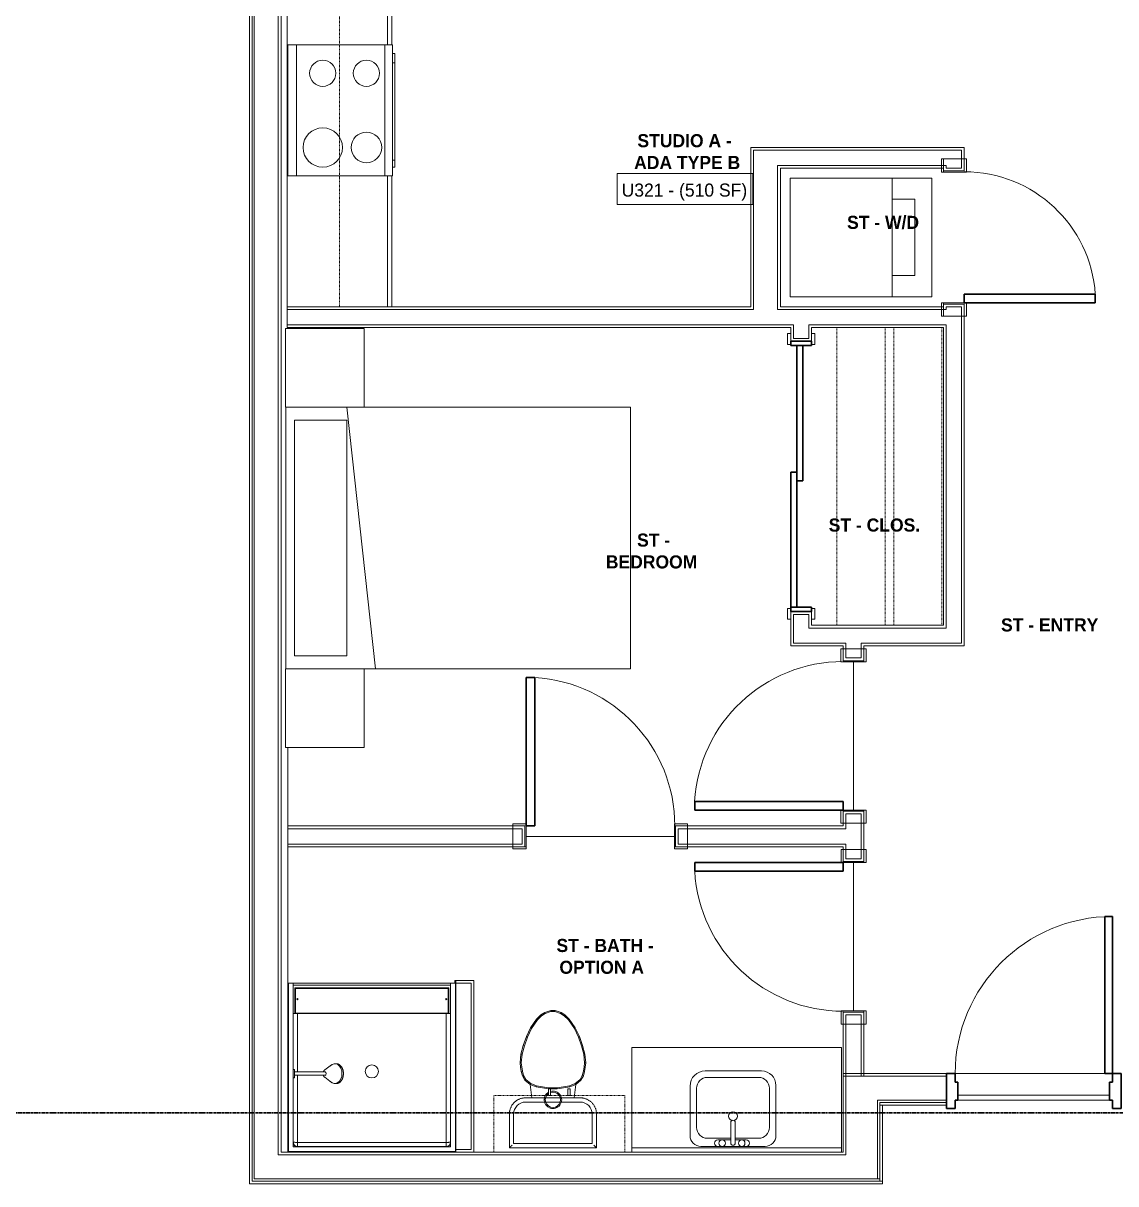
# Model space of a CAD drawing. Header units: inches. Extents: x -4093 to -1777, y 9773 to 12264.
# Drawn here: x -3462.1 to -3211.9, y 10450.9 to 10716.9 of the extents above; entities that cross this region are included whole.
import ezdxf

# ---------------------------------------------------------------- set-up
doc = ezdxf.new("R2010")
doc.units = ezdxf.units.IN
doc.header["$MEASUREMENT"] = 0
doc.linetypes.add('Dash', pattern=[0.25, 0.125, -0.125])
doc.linetypes.add('Grid Line 1_2_', pattern=[0.875, 0.5, -0.125, 0.125, -0.125])
for name, color, linetype, lineweight in [('0-1', 7, 'Continuous', 5), ('0-2', 7, 'Continuous', 9), ('0-3', 8, 'Continuous', 9), ('A-AREA-IDEN', 2, 'Continuous', 9), ('A-DOOR-1', 7, 'Continuous', 9), ('A-DOOR-2', 10, 'Continuous', 30), ('A-DOOR-FRAM-1', 10, 'Continuous', 30), ('A-FLOR-1', 7, 'Continuous', 9), ('A-FLOR-2', 192, 'Continuous', 9), ('A-WALL-1', 7, 'Continuous', 9), ('A-WALL-2', 250, 'Continuous', 18), ('I-FURN-1', 7, 'Continuous', 9), ('I-WALL-1', 7, 'Continuous', 9), ('P-SANR-FIXT-1', 7, 'Continuous', 9), ('Q-CASE-1', 7, 'Continuous', 9), ('Q-CASE-2', 7, 'Dash', 9), ('Q-CASE-HDLN-1', 7, 'Dash', 9), ('Q-SPCQ-1', 7, 'Continuous', 9), ('S-GRID-1', 1, 'Grid Line 1_2_', 30)]:
    doc.layers.add(name, color=color, linetype=linetype, lineweight=lineweight)
doc.styles.add('Century Gothic_1', font='ufonts.com_century-gothic.ttf', dxfattribs={"height": 3})
doc.styles.add('Century Gothic_B', font='GOTHICB.TTF', dxfattribs={"height": 3})

# ---------------------------------------------------------------- blocks, each defined once
blk = doc.blocks.new('SLIDING - FLUSH - SLIDING - FLUSH - 5-0 x 6-8-3934327-BACKGROUND - 3RD FLOOR')
at = {"layer": 'A-DOOR-1'}
for p, q in [((-30.25, 3), (-32.75, 3)), ((-32.75, 3), (-32.75, 2.25)), ((-30.25, 2.25), (-30.25, 3)), ((30.25, 3), (30.25, 2.25)), ((32.75, 3), (30.25, 3)), ((32.75, 2.25), (32.75, 3)), ((-32.75, 2.25), (-30.25, 2.25)), ((30.25, 2.25), (32.75, 2.25)), ((-30.25, -2.5), (-32.75, -2.5)), ((-32.75, -2.5), (-32.75, -3.25)), ((-30.25, -3.25), (-30.25, -2.5)), ((32.75, -2.5), (30.25, -2.5)), ((30.25, -2.5), (30.25, -3.25)), ((32.75, -3.25), (32.75, -2.5)), ((-32.75, -3.25), (-30.25, -3.25)), ((30.25, -3.25), (32.75, -3.25))]:
    blk.add_line(p, q, dxfattribs=at)
at = {"layer": 'A-DOOR-2'}
for p, q in [((1, 2.25), (-30, 2.25)), ((-30, 2.25), (-30, 0.87)), ((-30, 0.87), (1, 0.87)), ((30, 0.87), (-1, 0.87)), ((-1, 0.87), (-1, -0.5)), ((1, 0.87), (1, 2.25)), ((30, -0.5), (30, 0.87)), ((-1, -0.5), (30, -0.5))]:
    blk.add_line(p, q, dxfattribs=at)
at = {"layer": 'A-DOOR-FRAM-1'}
for p, q in [((-30, 2.25), (-31, 2.25)), ((-31, 2.25), (-31, -2.5)), ((-30, -2.5), (-30, 2.25)), ((31, 2.25), (30, 2.25)), ((30, 2.25), (30, -2.5)), ((31, -2.5), (31, 2.25)), ((-31, -2.5), (-30, -2.5)), ((30, -2.5), (31, -2.5))]:
    blk.add_line(p, q, dxfattribs=at)
blk = doc.blocks.new('SWING - SINGLE - FLUSH - SWING - FLUSH - 2-10 x 6-8 - PRIVACY-4346068-BACKGROUND - 3RD FLOOR')
at = {"layer": 'A-DOOR-1'}
for p, q in [((-20, 2.37), (-20, 2.87)), ((-20, 2.87), (-17, 2.87)), ((-17, 2.87), (-17, 2.37)), ((17, 2.37), (17, 2.87)), ((17, 2.87), (20, 2.87)), ((20, 2.87), (20, 2.37)), ((-20, 2.37), (-17, 2.37)), ((-20, -2.88), (-20, 2.37)), ((-17, 2.37), (-20, 2.37)), ((-17, 2.37), (-17, -2.88)), ((17, 2.37), (20, 2.37)), ((17, -2.88), (17, 2.37)), ((20, 2.37), (17, 2.37)), ((20, 2.37), (20, -2.88)), ((-17, -2.88), (-20, -2.88)), ((20, -2.88), (17, -2.88))]:
    blk.add_line(p, q, dxfattribs=at)
blk.add_arc((17, -2.38), 34.07, 180, 266.6343, dxfattribs=at)
at = {"layer": 'A-DOOR-2'}
for p, q in [((15, -2.38), (15, -36.38)), ((17, -2.38), (15, -2.38)), ((17, -2.38), (17, -36.38)), ((17, -36.38), (15, -36.38))]:
    blk.add_line(p, q, dxfattribs=at)
blk = doc.blocks.new('OD_CW_Closet - OD_CW_Closet-3786619-BACKGROUND - 3RD FLOOR')
at = {"layer": 'Q-CASE-HDLN-1'}
for p, q in [((68.99, 24), (0.74, 24)), ((0.74, 24), (0.74, 0)), ((68.99, 0), (68.99, 24)), ((0.74, 13), (68.99, 13)), ((0.74, 11), (68.99, 11)), ((0.74, 0), (68.99, 0))]:
    blk.add_line(p, q, dxfattribs=at)
blk = doc.blocks.new('SWING - SINGLE - FLUSH - SWING - FLUSH - 2-10 x 6-8 - PRIVACY-4346070-BACKGROUND - 3RD FLOOR')
at = {"layer": 'A-DOOR-1'}
for p, q in [((-20, 2.37), (-20, 2.87)), ((-20, 2.87), (-17, 2.87)), ((-17, 2.87), (-17, 2.37)), ((17, 2.37), (17, 2.87)), ((17, 2.87), (20, 2.87)), ((20, 2.87), (20, 2.37)), ((-20, 2.37), (-17, 2.37)), ((-20, -2.88), (-20, 2.37)), ((-17, 2.37), (-20, 2.37)), ((-17, 2.37), (-17, -2.88)), ((17, 2.37), (20, 2.37)), ((17, -2.88), (17, 2.37)), ((20, 2.37), (17, 2.37)), ((20, 2.37), (20, -2.88)), ((-17, -2.88), (-20, -2.88)), ((20, -2.88), (17, -2.88))]:
    blk.add_line(p, q, dxfattribs=at)
blk.add_arc((17, -2.38), 34.07, 180, 266.6343, dxfattribs=at)
at = {"layer": 'A-DOOR-2'}
for p, q in [((15, -2.38), (15, -36.38)), ((17, -2.38), (15, -2.38)), ((17, -2.38), (17, -36.38)), ((17, -36.38), (15, -36.38))]:
    blk.add_line(p, q, dxfattribs=at)
blk = doc.blocks.new('SWING - SINGLE - FLUSH - SWING - FLUSH - 2-6 x 6-8 - PASSAGE-4346080-BACKGROUND - 3RD FLOOR')
at = {"layer": 'A-DOOR-1'}
for p, q in [((-15, 2.875), (-18, 2.875)), ((-18, 2.875), (-18, -2.375)), ((-15, -2.375), (-15, 2.875)), ((18, 2.875), (15, 2.875)), ((15, 2.875), (15, -2.375)), ((18, -2.375), (18, 2.875)), ((-18, -2.375), (-15, -2.375)), ((-15, -2.375), (-18, -2.375)), ((-18, -2.375), (-18, -2.875)), ((-15, -2.875), (-15, -2.375)), ((15, -2.375), (18, -2.375)), ((18, -2.375), (15, -2.375)), ((15, -2.375), (15, -2.875)), ((18, -2.875), (18, -2.375)), ((-18, -2.875), (-15, -2.875)), ((15, -2.875), (18, -2.875))]:
    blk.add_line(p, q, dxfattribs=at)
blk.add_arc((15, 2.375), 30.067, 93.81407, 180, dxfattribs=at)
at = {"layer": 'A-DOOR-2'}
for p, q in [((13, 2.375), (13, 32.375)), ((15, 32.375), (13, 32.375)), ((15, 2.375), (15, 32.375)), ((15, 2.375), (13, 2.375))]:
    blk.add_line(p, q, dxfattribs=at)
blk = doc.blocks.new('Bed-Standard - Queen 60_ x 79_-V28-BACKGROUND - 3RD FLOOR')
at = {"layer": 'I-FURN-1'}
for p, q in [((40.69, 37.7), (-19.31, 37.7)), ((-19.31, 37.7), (-19.31, -41.3)), ((40.69, -41.3), (40.69, 37.7)), ((-16.31, 35.7), (-16.31, 23.7)), ((-16.31, 35.7), (37.69, 35.7)), ((37.69, 35.7), (37.69, 23.7)), ((40.69, 23.7), (-19.31, 17.13)), ((-16.31, 23.7), (37.69, 23.7)), ((-19.31, -41.3), (40.69, -41.3))]:
    blk.add_line(p, q, dxfattribs=at)
blk = doc.blocks.new('M_Sink Vanity-Square - 500 x 440mm-1372835-BACKGROUND - 3RD FLOOR')
at = {"layer": 'P-SANR-FIXT-1'}
for p, q in [((-5.72, 10.23), (7.14, 10.23)), ((-5.22, 8.73), (6.46, 8.73)), ((-9.22, -4.59), (-9.22, 6.73)), ((-7.72, -2.72), (-7.72, 6.23)), ((8.96, 6.23), (8.96, -2.72)), ((10.46, 6.91), (10.46, -4.59)), ((0.12, -6.33), (0.12, -1.59)), ((1.12, -6.33), (1.12, -1.59)), ((0.12, -5.22), (-5.22, -5.22)), ((6.46, -5.22), (1.12, -5.22)), ((7.96, -7.09), (-6.72, -7.09)), ((-2.88, -5.59), (0.12, -5.59)), ((3.62, -7.09), (-2.88, -7.09)), ((1.12, -5.59), (3.62, -5.59))]:
    blk.add_line(p, q, dxfattribs=at)
for centre, radius, start, end in [((-5.72, 6.73), 3.5, 90, 180), ((-5.22, 6.23), 2.5, 90, 180), ((6.46, 6.23), 2.5, 360, 90), ((7.14, 6.91), 3.32, 360, 90), ((0.62, -0.13), 1, 360, 180), ((0.62, -0.13), 1, 180, 0), ((0.62, -1.59), 0.5, 360, 180), ((-6.72, -4.59), 2.5, 180, 270), ((-5.22, -2.72), 2.5, 180, 270), ((6.46, -2.72), 2.5, 270, 360), ((7.96, -4.59), 2.5, 270, 0), ((-2.88, -6.34), 0.75, 90, 270), ((-1.88, -6.34), 0.75, 360, 180), ((-1.88, -6.34), 0.75, 180, 0), ((0.62, -6.33), 0.5, 180, 0), ((2.62, -6.34), 0.75, 0, 180), ((2.62, -6.34), 0.75, 180, 0), ((3.62, -6.34), 0.75, 270, 90)]:
    blk.add_arc(centre, radius, start, end, dxfattribs=at)
blk = doc.blocks.new('Toilet-Domestic-3D - Toilet-Domestic-3D-1352612-BACKGROUND - 3RD FLOOR')
at = {"layer": 'P-SANR-FIXT-1'}
for p, q in [((-9.98, 19.48), (-9.98, 11.75)), ((9.98, 19.48), (-9.98, 19.48)), ((-9.86, 19.36), (-9.98, 19.48)), ((9.98, 19.48), (9.86, 19.36)), ((9.98, 11.75), (9.98, 19.48)), ((9, 18.5), (-9, 18.5)), ((-9, 18.5), (-9, 11.75)), ((-9, 18.5), (-9, 11.75)), ((9, 18.5), (-9, 18.5)), ((9, 11.75), (9, 18.5)), ((9, 11.75), (9, 18.5)), ((-6.25, 9), (6.25, 9)), ((-6.25, 9), (6.25, 9)), ((-6.25, 8.02), (6.25, 8.02)), ((-4.86, 8.02), (-5.21, 5)), ((5.21, 5), (4.86, 8.02)), ((-3.84, 5.5), (-5.21, 5)), ((-1, 6), (-3.84, 5.5)), ((-3.84, 5.5), (-3.77, 5.26)), ((-0.98, 5.75), (-3.77, 5.26)), ((-1, 6), (-0.98, 5.75)), ((0.56, 6), (-1, 6)), ((0.98, 5.75), (-0.98, 5.75)), ((1, 5.98), (0.98, 5.75)), ((3.77, 5.26), (0.98, 5.75)), ((3.84, 5.5), (1.05, 5.99)), ((3.84, 5.5), (3.77, 5.26)), ((5.21, 5), (3.84, 5.5)), ((-6.97, 3), (-7.24, 2)), ((-6.73, 2.9), (-6.99, 1.95)), ((-6.4, 4), (-6.97, 3)), ((-6.97, 3), (-6.73, 2.9)), ((-6.21, 3.84), (-6.73, 2.9)), ((-5.21, 5), (-6.4, 4)), ((-6.21, 3.84), (-6.4, 4)), ((-5.08, 4.78), (-6.21, 3.84)), ((-5.21, 5), (-5.08, 4.78)), ((-3.77, 5.26), (-5.08, 4.78)), ((5.08, 4.78), (3.77, 5.26)), ((5.21, 5), (5.08, 4.78)), ((6.21, 3.84), (5.08, 4.78)), ((6.4, 4), (5.21, 5)), ((6.4, 4), (6.21, 3.84)), ((6.73, 2.9), (6.21, 3.84)), ((6.97, 3), (6.4, 4)), ((6.97, 3), (6.73, 2.9)), ((6.99, 1.95), (6.73, 2.9)), ((7.24, 2), (6.97, 3)), ((-7.41, 1), (-7.5, 0)), ((-7.24, 2), (-7.41, 1)), ((-7.41, 1), (-7.16, 0.96)), ((-7.16, 0.96), (-7.25, 0)), ((-7.24, 2), (-6.99, 1.95)), ((-6.99, 1.95), (-7.16, 0.96)), ((7.24, 2), (6.99, 1.95)), ((7.16, 0.96), (6.99, 1.95)), ((7.41, 1), (7.16, 0.96)), ((7.25, 0), (7.16, 0.96)), ((7.41, 1), (7.24, 2)), ((7.5, 0), (7.25, 0)), ((7.5, 0), (7.41, 1)), ((-7.5, 0), (-7.25, 0)), ((-7.5, 0), (-7.33, -1.99)), ((-7.33, -1.99), (-7.08, -1.95)), ((-7.33, -1.99), (-6.79, -4)), ((-7.25, 0), (-7.08, -1.95)), ((-7.08, -1.95), (-6.55, -3.92)), ((6.55, -3.92), (7.08, -1.95)), ((6.79, -4), (7.33, -1.99)), ((7.08, -1.95), (7.25, 0)), ((7.33, -1.99), (7.08, -1.95)), ((7.33, -1.99), (7.5, 0)), ((-6.79, -4), (-6.55, -3.92)), ((-6.79, -4), (-6.06, -6)), ((-6.55, -3.92), (-5.83, -5.9)), ((5.83, -5.9), (6.55, -3.92)), ((6.06, -6), (6.79, -4)), ((6.79, -4), (6.55, -3.92)), ((-6.06, -6), (-5.83, -5.9)), ((-6.06, -6), (-5.13, -8)), ((-5.83, -5.9), (-4.91, -7.88)), ((-5.13, -8), (-4.91, -7.88)), ((-4.91, -7.88), (-3.55, -9.84)), ((3.55, -9.84), (4.91, -7.88)), ((4.91, -7.88), (5.83, -5.9)), ((5.13, -8), (4.91, -7.88)), ((5.13, -8), (6.06, -6)), ((6.06, -6), (5.83, -5.9)), ((-5.13, -8), (-3.74, -10)), ((-3.74, -10), (-3.55, -9.84)), ((-3.74, -10), (-2.74, -11)), ((-3.55, -9.84), (-2.59, -10.8)), ((2.59, -10.8), (3.55, -9.84)), ((2.74, -11), (3.74, -10)), ((3.74, -10), (3.55, -9.84)), ((3.74, -10), (5.13, -8)), ((-2.74, -11), (-2.59, -10.8)), ((-2.74, -11), (-1.87, -11.5)), ((-2.59, -10.8), (-1.77, -11.27)), ((-1.87, -11.5), (-1.77, -11.27)), ((-1.87, -11.5), (-0.5, -12)), ((-1.77, -11.27), (-0.46, -11.75)), ((-0.5, -12), (-0.46, -11.75)), ((-0.5, -12), (0.5, -12)), ((-0.46, -11.75), (0.46, -11.75)), ((0.46, -11.75), (1.77, -11.27)), ((0.5, -12), (0.46, -11.75)), ((0.5, -12), (1.87, -11.5)), ((1.77, -11.27), (2.59, -10.8)), ((1.87, -11.5), (1.77, -11.27)), ((1.87, -11.5), (2.74, -11)), ((2.74, -11), (2.59, -10.8))]:
    blk.add_line(p, q, dxfattribs=at)
at = {"layer": 'P-SANR-FIXT-1', "flags": 128}
for points in [[(-9.98, 11.75), (-9.97, 11.6), (-9.97, 11.45), (-9.95, 11.3), (-9.93, 11.16), (-9.9, 11.01), (-9.87, 10.86), (-9.83, 10.72), (-9.79, 10.58), (-9.74, 10.44), (-9.68, 10.3), (-9.62, 10.16), (-9.56, 10.03), (-9.48, 9.9), (-9.41, 9.77), (-9.33, 9.65), (-9.24, 9.52), (-9.15, 9.41), (-9.05, 9.29), (-8.95, 9.18), (-8.85, 9.08), (-8.74, 8.97), (-8.62, 8.88), (-8.51, 8.78), (-8.39, 8.7), (-8.26, 8.61), (-8.14, 8.54), (-8.01, 8.46), (-7.87, 8.4), (-7.74, 8.33), (-7.6, 8.28), (-7.46, 8.22), (-7.32, 8.18), (-7.17, 8.14), (-7.03, 8.11), (-6.88, 8.08), (-6.74, 8.05), (-6.59, 8.04), (-6.44, 8.03), (-6.29, 8.02), (-6.25, 8.02)], [(6.25, 8.02), (6.4, 8.03), (6.55, 8.03), (6.7, 8.05), (6.84, 8.07), (6.99, 8.1), (7.14, 8.13), (7.28, 8.17), (7.42, 8.21), (7.56, 8.26), (7.7, 8.32), (7.84, 8.38), (7.97, 8.44), (8.1, 8.52), (8.23, 8.59), (8.35, 8.67), (8.48, 8.76), (8.59, 8.85), (8.71, 8.95), (8.82, 9.05), (8.92, 9.15), (9.03, 9.26), (9.12, 9.38), (9.22, 9.49), (9.3, 9.61), (9.39, 9.74), (9.46, 9.86), (9.54, 9.99), (9.6, 10.13), (9.67, 10.26), (9.72, 10.4), (9.78, 10.54), (9.82, 10.68), (9.86, 10.83), (9.89, 10.97), (9.92, 11.12), (9.95, 11.26), (9.96, 11.41), (9.97, 11.56), (9.98, 11.71), (9.98, 11.75)]]:
    blk.add_lwpolyline(points, dxfattribs=at)
at = {"layer": 'P-SANR-FIXT-1'}
for centre, radius, start, end in [((-6.25, 11.75), 2.75, 180, 270), ((-6.25, 11.75), 2.75, 180, 270), ((6.25, 11.75), 2.75, 270, 360), ((6.25, 11.75), 2.75, 270, 360), ((0, 8.48), 2, 360, 286.863), ((0, 8.48), 1.75, 360, 289.017), ((0, 8.48), 2, 302.0714, 360), ((0, 8.48), 1.75, 308.7554, 360)]:
    blk.add_arc(centre, radius, start, end, dxfattribs=at)
for points in [[(-9.98, 19.48), (-9.98, 19.48), (-9.98, 19.48), (-9.98, 19.48)], [(9.98, 19.48), (9.98, 19.48), (9.98, 19.48), (9.98, 19.48)]]:
    blk.add_open_spline(points, degree=3, dxfattribs=at)
for points, knots in [([(-9.37, 18.87), (-9.41, 18.91), (-9.47, 18.97), (-9.55, 19.05), (-9.6, 19.1), (-9.66, 19.16), (-9.71, 19.21), (-9.75, 19.25), (-9.78, 19.28), (-9.8, 19.3), (-9.82, 19.32), (-9.85, 19.35), (-9.86, 19.36), (-9.86, 19.36)], [0, 0, 0, 0, 0.166667, 0.25, 0.333333, 0.416667, 0.5, 0.583333, 0.666667, 0.708333, 0.75, 0.833333, 1, 1, 1, 1]), ([(9.86, 19.36), (9.86, 19.36), (9.85, 19.35), (9.82, 19.32), (9.8, 19.3), (9.78, 19.28), (9.75, 19.25), (9.71, 19.21), (9.66, 19.16), (9.6, 19.1), (9.55, 19.05), (9.47, 18.97), (9.41, 18.91), (9.37, 18.87)], [-1, -1, -1, -1, -0.833333, -0.75, -0.708333, -0.666667, -0.583333, -0.5, -0.416667, -0.333333, -0.25, -0.166667, 0, 0, 0, 0])]:
    blk.add_open_spline(points, degree=3, knots=knots, dxfattribs=at)
blk = doc.blocks.new('Bath Vanity - Bath Vanity 48_-3150017-BACKGROUND - 3RD FLOOR')
at = {"layer": 'Q-CASE-1'}
for p, q in [((24.74, 24), (-23.26, 24)), ((-23.26, 24), (-23.26, 1)), ((24.74, 1), (24.74, 24))]:
    blk.add_line(p, q, dxfattribs=at)
blk = doc.blocks.new('BATHROOM MIRROR - BATHROOM MIRROR 48_-3123886-BACKGROUND - 3RD FLOOR')
at = {"layer": 'Q-CASE-1'}
for p, q in [((-23.26, -23), (24.74, -23)), ((-23.26, -23), (-23.26, -24)), ((24.74, -24), (24.74, -23)), ((24.74, -24), (-23.26, -24))]:
    blk.add_line(p, q, dxfattribs=at)
blk = doc.blocks.new('300 Series Wall Hung Cabinet_326 - 30_-2909953-BACKGROUND - 3RD FLOOR')
at = {"layer": 'Q-CASE-1'}
for p, q in [((-2.01, 14.69), (-2.5, 14.69)), ((-2.5, 14.69), (-2.5, 13.19)), ((-2.01, 13.19), (-2.01, 14.69)), ((2.49, 14.69), (2, 14.69)), ((2, 14.69), (2, 13.19)), ((2.49, 13.19), (2.49, 14.69)), ((-2.01, 13.19), (-2.5, 13.19)), ((2.49, 13.19), (2, 13.19))]:
    blk.add_line(p, q, dxfattribs=at)
at = {"layer": 'Q-CASE-2'}
for p, q in [((-15, 0.19), (-15, 13.19)), ((-15, 13.19), (15, 13.19)), ((15, 13.19), (15, 0.19)), ((15, 0.19), (-15, 0.19))]:
    blk.add_line(p, q, dxfattribs=at)
blk = doc.blocks.new('Stacked Washer and Dryer - 26_x25_ - Private-3627842-BACKGROUND - 3RD FLOOR')
at = {"layer": 'P-SANR-FIXT-1'}
for p, q in [((0, 13.625), (32.4375, 13.625)), ((0, 13.625), (0, -13.625)), ((23.34375, -13.625), (23.34375, 13.625)), ((32.4375, 13.625), (32.4375, -13.625)), ((28.53125, 8.75), (23.34375, 8.75)), ((28.53125, -8.75), (28.53125, 8.75)), ((23.34375, -8.75), (28.53125, -8.75)), ((32.4375, -13.625), (0, -13.625))]:
    blk.add_line(p, q, dxfattribs=at)
blk = doc.blocks.new('SWING - SINGLE - FLUSH - SWING - FLUSH - 2-10 x 6-8 - PRIVACY-4346067-BACKGROUND - 3RD FLOOR')
at = {"layer": 'A-DOOR-1'}
for p, q in [((-17, 2.87), (-20, 2.87)), ((-20, 2.87), (-20, -2.38)), ((-17, -2.38), (-17, 2.87)), ((20, 2.87), (17, 2.87)), ((17, 2.87), (17, -2.38)), ((20, -2.38), (20, 2.87)), ((-20, -2.38), (-17, -2.38)), ((-17, -2.38), (-20, -2.38)), ((-20, -2.38), (-20, -2.88)), ((-17, -2.88), (-17, -2.38)), ((17, -2.38), (20, -2.38)), ((20, -2.38), (17, -2.38)), ((17, -2.38), (17, -2.88)), ((20, -2.88), (20, -2.38)), ((-20, -2.88), (-17, -2.88)), ((17, -2.88), (20, -2.88))]:
    blk.add_line(p, q, dxfattribs=at)
blk.add_arc((17, 2.37), 34.07, 93.3657, 180, dxfattribs=at)
at = {"layer": 'A-DOOR-2'}
for p, q in [((15, 2.37), (15, 36.38)), ((17, 36.38), (15, 36.38)), ((17, 2.37), (17, 36.38)), ((17, 2.37), (15, 2.37))]:
    blk.add_line(p, q, dxfattribs=at)
blk = doc.blocks.new('Table-Night Stand - 18_ x 18_ x 24_-V11-BACKGROUND - 3RD FLOOR')
at = {"layer": 'I-FURN-1'}
for p, q in [((18.15, 18), (0.15, 18)), ((18.15, 0), (18.15, 18)), ((0.15, 0), (18.15, 0))]:
    blk.add_line(p, q, dxfattribs=at)
blk = doc.blocks.new('Table-Night Stand - 18_ x 18_ x 24_-V12-BACKGROUND - 3RD FLOOR')
at = {"layer": 'I-FURN-1'}
for p, q in [((18.15, 18), (0.15, 18)), ((0.15, 18), (0.15, 0)), ((0.15, 0), (18.15, 0))]:
    blk.add_line(p, q, dxfattribs=at)
blk = doc.blocks.new('OD_CW_Base Cabinet - OD_CW_Base Cabinet-V29-BACKGROUND - 3RD FLOOR')
at = {"layer": 'Q-CASE-1'}
for p, q in [((36.49, 0), (131.34, 0)), ((161.34, 0), (191.34, 0)), ((0.74, -24), (0.74, -21.81)), ((191.34, -24), (0.74, -24))]:
    blk.add_line(p, q, dxfattribs=at)
blk = doc.blocks.new('OD_CW_Upper Cabinet - OD_CW_Upper Cabinet-4366993-BACKGROUND - 3RD FLOOR')
at = {"layer": 'Q-CASE-HDLN-1'}
for p, q in [((0.74, -24), (0.74, -12)), ((0.74, -12), (191.34, -12)), ((191.34, -12), (191.34, -24)), ((191.34, -24), (0.74, -24))]:
    blk.add_line(p, q, dxfattribs=at)
blk = doc.blocks.new('The Shower - The Shower-4050272-BACKGROUND - 3RD FLOOR')
at = {"layer": 'P-SANR-FIXT-1'}
for p, q in [((0, -0.5), (38.5, -0.5)), ((0, -39.25), (0, -0.5)), ((0.12, -39.25), (0.12, -0.63)), ((0.12, -0.63), (38.38, -0.63)), ((1.25, -39.25), (1.25, -1.75)), ((1.25, -1.75), (37.25, -1.75)), ((1.3, -2.43), (1.28, -2.51)), ((1.38, -2.26), (1.37, -2.28)), ((1.42, -2.2), (1.4, -2.23)), ((1.58, -2.01), (1.51, -2.08)), ((1.73, -1.9), (1.7, -1.92)), ((2.01, -1.78), (1.93, -1.8)), ((2.25, -1.77), (2.25, -1.75)), ((36.25, -1.77), (2.25, -1.77)), ((36.25, -1.77), (36.25, -1.75)), ((36.57, -1.8), (36.49, -1.78)), ((36.8, -1.92), (36.77, -1.9)), ((36.99, -2.08), (36.92, -2.01)), ((37.1, -2.23), (37.08, -2.2)), ((37.13, -2.28), (37.12, -2.26)), ((37.22, -2.51), (37.2, -2.43)), ((37.25, -1.75), (37.25, -17.52)), ((38.38, -0.63), (38.38, -39.25)), ((38.5, -0.5), (38.5, -39.25)), ((2.2, -32.27), (2.2, -2.75)), ((36.25, -2.7), (2.25, -2.7)), ((36.3, -18.11), (36.3, -2.75)), ((36.3, -32.27), (36.3, -18.89)), ((37.25, -19.48), (37.25, -39.25)), ((1.62, -32.27), (1.62, -38.13)), ((36.75, -32.38), (1.75, -32.38)), ((1.75, -32.38), (1.75, -38)), ((2.2, -32.27), (36.3, -32.27)), ((36.75, -38), (36.75, -32.38)), ((36.88, -38.13), (36.88, -32.27)), ((0.12, -39.25), (0, -39.25)), ((0.12, -39.25), (1.25, -39.25)), ((1.25, -38.75), (37.25, -38.75)), ((1.25, -39.25), (1.25, -38.75)), ((37.25, -39.25), (1.25, -39.25)), ((1.62, -38.13), (36.88, -38.13)), ((1.75, -38), (36.75, -38)), ((37.25, -38.75), (37.25, -39.25)), ((37.25, -39.25), (38.38, -39.25)), ((38.5, -39.25), (38.38, -39.25))]:
    blk.add_line(p, q, dxfattribs=at)
blk.add_circle((19.25, -19), 1.5, dxfattribs=at)
for centre, radius, start, end in [((2.25, -2.75), 1, 90, 180), ((36.25, -2.75), 1, 0, 90), ((2.2, -35.56), 0.125, 0, 180), ((2.2, -35.56), 0.125, 180, 0), ((36.3, -35.56), 0.125, 0, 180), ((36.3, -35.56), 0.125, 180, 0)]:
    blk.add_arc(centre, radius, start, end, dxfattribs=at)
for centre, start_param, end_param in [((2.2, -32.28), 1.570796, 3.141593), ((36.3, -32.28), 0, 1.570796)]:
    blk.add_ellipse(centre, major_axis=(0.95, 0), ratio=0.019505, start_param=start_param, end_param=end_param, dxfattribs=at)
for points, knots in [([(2.25, -1.77), (2.18, -1.77), (2.05, -1.78), (1.8, -1.86), (1.52, -2.04), (1.34, -2.32), (1.26, -2.57), (1.25, -2.7), (1.25, -2.77)], [0, 0, 0, 0, 0.125, 0.25, 0.5, 0.75, 0.875, 1, 1, 1, 1]), ([(1.38, -2.25), (1.41, -2.21), (1.47, -2.12), (1.54, -2.04), (1.59, -2)], [-0.6665731, -0.6665731, -0.6665731, -0.6665731, -0.5714286, -0.4611793, -0.4611793, -0.4611793, -0.4611793]), ([(1.75, -1.88), (1.77, -1.87), (1.86, -1.82), (2.03, -1.77), (2.17, -1.75), (2.25, -1.75)], [-0.3333068, -0.3333068, -0.3333068, -0.3333068, -0.2857143, -0.1428571, 0, 0, 0, 0]), ([(36.25, -1.75), (36.31, -1.75), (36.42, -1.76), (36.59, -1.8), (36.7, -1.85), (36.75, -1.88)], [-1, -1, -1, -1, -0.8928571, -0.7857143, -0.6666667, -0.6666667, -0.6666667, -0.6666667]), ([(37.25, -2.77), (37.25, -2.7), (37.24, -2.57), (37.16, -2.32), (36.98, -2.04), (36.7, -1.86), (36.45, -1.78), (36.32, -1.77), (36.25, -1.77)], [0, 0, 0, 0, 0.125, 0.25, 0.5, 0.75, 0.875, 1, 1, 1, 1]), ([(36.75, -1.88), (36.79, -1.91), (36.89, -1.97), (36.97, -2.05), (37.01, -2.1)], [-0.6665731, -0.6665731, -0.6665731, -0.6665731, -0.5714286, -0.4475924, -0.4475924, -0.4475924, -0.4475924]), ([(37.12, -2.25), (37.13, -2.27), (37.16, -2.33), (37.18, -2.38), (37.19, -2.42)], [-0.3333068, -0.3333068, -0.3333068, -0.3333068, -0.2857143, -0.2174647, -0.2174647, -0.2174647, -0.2174647]), ([(2.25, -2.7), (2.24, -2.7), (2.24, -2.7), (2.23, -2.7), (2.22, -2.71), (2.22, -2.71), (2.21, -2.72), (2.21, -2.73), (2.2, -2.74), (2.2, -2.74), (2.2, -2.75), (2.2, -2.75)], [-1, -1, -1, -1, -0.833333, -0.75, -0.666667, -0.583333, -0.416667, -0.333333, -0.208333, -0.083333, 0, 0, 0, 0]), ([(36.3, -2.75), (36.3, -2.74), (36.3, -2.74), (36.3, -2.73), (36.29, -2.72), (36.29, -2.72), (36.28, -2.71), (36.27, -2.71), (36.26, -2.7), (36.26, -2.7), (36.25, -2.7), (36.25, -2.7)], [-1, -1, -1, -1, -0.833333, -0.75, -0.666667, -0.583333, -0.416667, -0.333333, -0.208333, -0.083333, 0, 0, 0, 0])]:
    blk.add_open_spline(points, degree=3, knots=knots, dxfattribs=at)
for points in [[(1.35, -2.32), (1.36, -2.3), (1.37, -2.27), (1.38, -2.25)], [(1.63, -1.97), (1.67, -1.94), (1.71, -1.91), (1.75, -1.88)], [(2.25, -2.7), (2.25, -2.62), (2.25, -2.45), (2.25, -2.22), (2.25, -2.03), (2.25, -1.88), (2.25, -1.82), (2.25, -1.8)], [(36.25, -2.7), (36.25, -2.62), (36.25, -2.45), (36.25, -2.22), (36.25, -2.03), (36.25, -1.88), (36.25, -1.82), (36.25, -1.8)], [(37.04, -2.14), (37.07, -2.18), (37.09, -2.21), (37.12, -2.25)], [(1.25, -2.75), (1.25, -2.74), (1.25, -2.72), (1.25, -2.71)], [(2.2, -2.75), (2.12, -2.75), (1.95, -2.75), (1.72, -2.75), (1.52, -2.76), (1.37, -2.76), (1.27, -2.76), (1.25, -2.77), (1.25, -2.77)], [(36.3, -2.75), (36.38, -2.75), (36.55, -2.75), (36.78, -2.75), (36.98, -2.76), (37.13, -2.76), (37.23, -2.76), (37.25, -2.77), (37.25, -2.77)], [(37.25, -2.67), (37.25, -2.7), (37.25, -2.72), (37.25, -2.75)]]:
    blk.add_open_spline(points, degree=3, dxfattribs=at)
blk = doc.blocks.new('Shower Head - Shower Head-V80-BACKGROUND - 3RD FLOOR')
at = {"layer": 'P-SANR-FIXT-1'}
for p, q in [((-2.28, 9.81), (-2.28, 9.54)), ((-2.02, 8.78), (-0.84, 7.19)), ((0.84, 7.19), (2.02, 8.78)), ((2.28, 9.54), (2.28, 9.81)), ((-0.39, 7.27), (-0.39, 6.01)), ((0.39, 6.01), (0.39, 7.27)), ((-0.98, 0.26), (-0.98, 0)), ((-0.98, 0.26), (0.98, 0.26)), ((-0.39, 1), (-0.39, 0.26)), ((0.39, 0.26), (0.39, 1)), ((0.98, 0), (0.98, 0.26)), ((0.98, 0), (-0.98, 0))]:
    blk.add_line(p, q, dxfattribs=at)
at = {"layer": 'P-SANR-FIXT-1', "flags": 128}
for points in [[(0, 11.49), (-0.09, 11.49), (-0.18, 11.48), (-0.27, 11.48), (-0.35, 11.47), (-0.44, 11.46), (-0.53, 11.44), (-0.62, 11.43), (-0.7, 11.41), (-0.79, 11.39), (-0.87, 11.36), (-0.95, 11.34), (-1.03, 11.31), (-1.11, 11.28), (-1.19, 11.25), (-1.26, 11.21), (-1.34, 11.17), (-1.41, 11.13), (-1.48, 11.09), (-1.55, 11.05), (-1.61, 11), (-1.68, 10.95), (-1.74, 10.9), (-1.8, 10.85), (-1.85, 10.8), (-1.9, 10.74), (-1.95, 10.69), (-2, 10.63), (-2.04, 10.57), (-2.08, 10.51), (-2.12, 10.44), (-2.15, 10.38), (-2.18, 10.31), (-2.21, 10.25), (-2.23, 10.18), (-2.25, 10.11), (-2.26, 10.04), (-2.27, 9.97), (-2.28, 9.9), (-2.28, 9.83), (-2.28, 9.81)], [(2.28, 9.81), (2.28, 9.88), (2.28, 9.95), (2.27, 10.02), (2.25, 10.09), (2.24, 10.16), (2.21, 10.23), (2.19, 10.3), (2.16, 10.36), (2.13, 10.43), (2.09, 10.49), (2.05, 10.55), (2.01, 10.61), (1.97, 10.67), (1.92, 10.73), (1.86, 10.79), (1.81, 10.84), (1.75, 10.89), (1.69, 10.94), (1.63, 10.99), (1.57, 11.04), (1.5, 11.08), (1.43, 11.12), (1.36, 11.16), (1.28, 11.2), (1.21, 11.24), (1.13, 11.27), (1.05, 11.3), (0.97, 11.33), (0.89, 11.36), (0.81, 11.38), (0.72, 11.4), (0.64, 11.42), (0.55, 11.44), (0.47, 11.45), (0.38, 11.46), (0.29, 11.47), (0.2, 11.48), (0.11, 11.49), (0.02, 11.49), (0, 11.49)], [(-0.84, 7.19), (-0.81, 7.16), (-0.79, 7.13), (-0.76, 7.1), (-0.73, 7.08), (-0.7, 7.05), (-0.68, 7.03), (-0.65, 7.01), (-0.62, 6.98), (-0.59, 6.97), (-0.56, 6.95), (-0.53, 6.93), (-0.49, 6.91), (-0.46, 6.9), (-0.43, 6.89), (-0.4, 6.87)], [(-0.39, 6.01), (-0.39, 5.81), (-0.39, 5.6), (-0.39, 5.38), (-0.39, 5.15), (-0.39, 4.92), (-0.39, 4.68), (-0.39, 4.43), (-0.39, 4.18), (-0.39, 3.93), (-0.39, 3.67), (-0.39, 3.4), (-0.39, 3.13), (-0.39, 2.86), (-0.39, 2.59), (-0.39, 2.31), (-0.39, 2.03), (-0.39, 1.75), (-0.39, 1.46), (-0.39, 1.18), (-0.39, 1)], [(0.39, 6.87), (0.43, 6.88), (0.46, 6.9), (0.49, 6.91), (0.52, 6.93), (0.55, 6.94), (0.58, 6.96), (0.61, 6.98), (0.64, 7), (0.67, 7.03), (0.7, 7.05), (0.73, 7.07), (0.76, 7.1), (0.78, 7.13), (0.81, 7.16), (0.83, 7.19), (0.84, 7.19)], [(0.39, 1), (0.39, 1.29), (0.39, 1.57), (0.39, 1.85), (0.39, 2.13), (0.39, 2.41), (0.39, 2.69), (0.39, 2.96), (0.39, 3.23), (0.39, 3.5), (0.39, 3.76), (0.39, 4.02), (0.39, 4.27), (0.39, 4.52), (0.39, 4.77), (0.39, 5), (0.39, 5.23), (0.39, 5.46), (0.39, 5.67), (0.39, 5.88), (0.39, 6.01)]]:
    blk.add_lwpolyline(points, dxfattribs=at)
at = {"layer": 'P-SANR-FIXT-1'}
for centre, major_axis, start_param, end_param in [((0, 9.54), (-2.28, 0), 4.712389, 6.956384), ((0, 9.54), (2.28, 0), 5.609987, 7.853982), ((0, 7.27), (-0.394, 0), 4.712389, 6.283185), ((0, 7.27), (0.394, 0), 0, 1.570796)]:
    blk.add_ellipse(centre, major_axis=major_axis, ratio=0.707107, start_param=start_param, end_param=end_param, dxfattribs=at)
blk = doc.blocks.new('CTR - 1st Phase - Unit Layouts_rvt-1-BACKGROUND - 3RD FLOOR')
at = {"layer": 'A-FLOR-1'}
for p, q in [((-3401.49, 10647.16), (-3401.49, 10646.91)), ((-3271.92, 10536.53), (-3271.92, 10570.53)), ((-3401.49, 10550.91), (-3401.49, 10532.91)), ((-3346.92, 10530.53), (-3312.92, 10530.53)), ((-3312.92, 10530.53), (-3346.92, 10530.53)), ((-3401.49, 10528.16), (-3401.49, 10496.91)), ((-3271.92, 10490.53), (-3271.92, 10524.53)), ((-3248.64, 10476.16), (-3214.39, 10476.16))]:
    blk.add_line(p, q, dxfattribs=at)
at = {"layer": 'A-WALL-1'}
for p, q in [((-3251.3, 10688.41), (-3295.42, 10688.41)), ((-3295.42, 10688.41), (-3295.42, 10687.78)), ((-3295.42, 10687.78), (-3295.42, 10683.66)), ((-3247.17, 10688.41), (-3251.3, 10688.41)), ((-3246.55, 10688.41), (-3247.17, 10688.41)), ((-3246.55, 10683.03), (-3246.55, 10688.41)), ((-3295.42, 10683.66), (-3295.42, 10651.91)), ((-3288.67, 10683.66), (-3251.3, 10683.66)), ((-3288.67, 10651.91), (-3288.67, 10683.66)), ((-3251.3, 10683.66), (-3251.3, 10683.03)), ((-3251.3, 10683.03), (-3246.55, 10683.03)), ((-3251.3, 10652.53), (-3251.3, 10651.91)), ((-3246.55, 10652.53), (-3251.3, 10652.53)), ((-3246.55, 10643.91), (-3246.55, 10652.53)), ((-3295.42, 10651.91), (-3401.67, 10651.91)), ((-3401.67, 10651.91), (-3401.67, 10647.16)), ((-3251.3, 10651.91), (-3288.67, 10651.91)), ((-3401.67, 10647.16), (-3288.67, 10647.16)), ((-3288.67, 10647.16), (-3286.3, 10647.16)), ((-3286.3, 10647.16), (-3286.3, 10644.03)), ((-3281.55, 10644.03), (-3281.55, 10647.16)), ((-3281.55, 10647.16), (-3251.3, 10647.16)), ((-3251.3, 10647.16), (-3251.3, 10643.91)), ((-3286.3, 10644.03), (-3281.55, 10644.03)), ((-3251.3, 10643.91), (-3251.3, 10578.91)), ((-3246.55, 10574.16), (-3246.55, 10643.91)), ((-3281.55, 10582.03), (-3286.3, 10582.03)), ((-3286.3, 10582.03), (-3286.3, 10574.16)), ((-3281.55, 10578.91), (-3281.55, 10582.03)), ((-3251.3, 10578.91), (-3281.55, 10578.91)), ((-3286.3, 10574.16), (-3285.67, 10574.16)), ((-3285.67, 10574.16), (-3281.55, 10574.16)), ((-3281.55, 10574.16), (-3274.3, 10574.16)), ((-3274.3, 10574.16), (-3274.3, 10570.78)), ((-3269.55, 10570.78), (-3269.55, 10574.16)), ((-3269.55, 10574.16), (-3251.3, 10574.16)), ((-3251.3, 10574.16), (-3247.17, 10574.16)), ((-3247.17, 10574.16), (-3246.55, 10574.16)), ((-3274.3, 10570.78), (-3269.55, 10570.78)), ((-3269.55, 10536.28), (-3274.3, 10536.28)), ((-3274.3, 10536.28), (-3274.3, 10532.91)), ((-3269.55, 10524.78), (-3269.55, 10536.28)), ((-3347.17, 10532.91), (-3401.49, 10532.91)), ((-3401.49, 10532.91), (-3401.49, 10528.16)), ((-3347.17, 10528.16), (-3347.17, 10532.91)), ((-3274.3, 10532.91), (-3312.67, 10532.91)), ((-3312.67, 10532.91), (-3312.67, 10528.16)), ((-3401.49, 10528.16), (-3347.17, 10528.16)), ((-3312.67, 10528.16), (-3274.3, 10528.16)), ((-3274.3, 10528.16), (-3274.3, 10524.78)), ((-3274.3, 10524.78), (-3269.55, 10524.78)), ((-3362.99, 10497.53), (-3363.24, 10497.53)), ((-3363.24, 10497.53), (-3363.24, 10496.91)), ((-3359.49, 10497.53), (-3362.99, 10497.53)), ((-3358.86, 10497.53), (-3359.49, 10497.53)), ((-3358.86, 10458.16), (-3358.86, 10497.53)), ((-3269.55, 10490.28), (-3274.3, 10490.28)), ((-3274.3, 10490.28), (-3274.3, 10475.54)), ((-3269.55, 10475.54), (-3269.55, 10490.28)), ((-3274.3, 10475.54), (-3269.55, 10475.54)), ((-3362.99, 10458.16), (-3359.49, 10458.16)), ((-3359.49, 10458.16), (-3358.86, 10458.16))]:
    blk.add_line(p, q, dxfattribs=at)
at = {"layer": 'A-WALL-2'}
for p, q in [((-3294.8, 10687.78), (-3251.3, 10687.78)), ((-3294.8, 10684.28), (-3294.8, 10687.78)), ((-3251.3, 10687.78), (-3250.67, 10687.78)), ((-3250.67, 10687.78), (-3247.17, 10687.78)), ((-3247.17, 10683.66), (-3247.17, 10687.78)), ((-3294.8, 10683.66), (-3294.8, 10684.28)), ((-3289.3, 10684.28), (-3251.3, 10684.28)), ((-3289.3, 10683.66), (-3289.3, 10684.28)), ((-3251.3, 10684.28), (-3250.67, 10684.28)), ((-3250.67, 10684.28), (-3250.67, 10683.66)), ((-3294.8, 10683.66), (-3294.8, 10651.91)), ((-3289.3, 10683.66), (-3289.3, 10651.91)), ((-3250.67, 10683.66), (-3248.92, 10683.66)), ((-3248.92, 10683.66), (-3247.17, 10683.66)), ((-3294.8, 10651.28), (-3401.67, 10651.28)), ((-3294.8, 10651.91), (-3294.8, 10651.28)), ((-3289.3, 10651.91), (-3289.3, 10651.28)), ((-3289.3, 10651.28), (-3288.67, 10651.28)), ((-3251.3, 10651.28), (-3288.67, 10651.28)), ((-3250.67, 10651.28), (-3251.3, 10651.28)), ((-3250.67, 10651.91), (-3250.67, 10651.28)), ((-3248.92, 10651.91), (-3250.67, 10651.91)), ((-3247.17, 10651.91), (-3248.92, 10651.91)), ((-3247.17, 10643.91), (-3247.17, 10651.91)), ((-3289.3, 10647.78), (-3401.67, 10647.78)), ((-3289.3, 10647.78), (-3288.67, 10647.78)), ((-3285.67, 10647.78), (-3288.67, 10647.78)), ((-3285.67, 10647.78), (-3285.67, 10647.16)), ((-3285.67, 10647.16), (-3285.67, 10644.66)), ((-3282.17, 10647.78), (-3282.17, 10647.16)), ((-3251.3, 10647.78), (-3282.17, 10647.78)), ((-3282.17, 10644.66), (-3282.17, 10647.16)), ((-3250.67, 10647.78), (-3251.3, 10647.78)), ((-3250.67, 10647.78), (-3250.67, 10643.91)), ((-3285.67, 10644.66), (-3283.92, 10644.66)), ((-3283.92, 10644.66), (-3282.17, 10644.66)), ((-3250.67, 10578.28), (-3250.67, 10643.91)), ((-3247.17, 10574.78), (-3247.17, 10643.91)), ((-3283.92, 10581.41), (-3285.67, 10581.41)), ((-3285.67, 10581.41), (-3285.67, 10574.78)), ((-3282.17, 10581.41), (-3283.92, 10581.41)), ((-3282.17, 10578.28), (-3282.17, 10581.41)), ((-3281.55, 10578.28), (-3282.17, 10578.28)), ((-3251.3, 10578.28), (-3281.55, 10578.28)), ((-3250.67, 10578.28), (-3251.3, 10578.28)), ((-3282.17, 10574.78), (-3285.67, 10574.78)), ((-3281.55, 10574.78), (-3282.17, 10574.78)), ((-3273.67, 10574.78), (-3281.55, 10574.78)), ((-3273.67, 10574.78), (-3273.67, 10574.16)), ((-3273.67, 10574.16), (-3273.67, 10571.41)), ((-3270.17, 10574.78), (-3270.17, 10574.16)), ((-3251.3, 10574.78), (-3270.17, 10574.78)), ((-3270.17, 10571.41), (-3270.17, 10574.16)), ((-3250.67, 10574.78), (-3251.3, 10574.78)), ((-3247.17, 10574.78), (-3250.67, 10574.78)), ((-3273.67, 10571.41), (-3271.92, 10571.41)), ((-3271.92, 10571.41), (-3270.17, 10571.41)), ((-3273.67, 10535.66), (-3273.67, 10532.28)), ((-3271.92, 10535.66), (-3273.67, 10535.66)), ((-3270.17, 10535.66), (-3271.92, 10535.66)), ((-3270.17, 10525.41), (-3270.17, 10535.66)), ((-3347.8, 10532.28), (-3401.49, 10532.28)), ((-3347.8, 10530.53), (-3347.8, 10532.28)), ((-3312.05, 10532.28), (-3312.05, 10530.53)), ((-3274.3, 10532.28), (-3312.05, 10532.28)), ((-3274.3, 10532.28), (-3273.67, 10532.28)), ((-3347.8, 10528.78), (-3347.8, 10530.53)), ((-3312.05, 10530.53), (-3312.05, 10528.78)), ((-3401.49, 10528.78), (-3347.8, 10528.78)), ((-3312.05, 10528.78), (-3274.3, 10528.78)), ((-3274.3, 10528.78), (-3273.67, 10528.78)), ((-3273.67, 10528.78), (-3273.67, 10525.41)), ((-3273.67, 10525.41), (-3271.92, 10525.41)), ((-3271.92, 10525.41), (-3270.17, 10525.41)), ((-3362.99, 10496.91), (-3362.99, 10497.53)), ((-3362.99, 10497.53), (-3362.99, 10496.91)), ((-3359.49, 10496.91), (-3362.99, 10496.91)), ((-3359.49, 10496.91), (-3359.49, 10458.78)), ((-3273.67, 10489.66), (-3273.67, 10475.54)), ((-3271.92, 10489.66), (-3273.67, 10489.66)), ((-3270.17, 10489.66), (-3271.92, 10489.66)), ((-3270.17, 10475.54), (-3270.17, 10489.66)), ((-3362.99, 10458.78), (-3359.49, 10458.78))]:
    blk.add_line(p, q, dxfattribs=at)
at = {"layer": 'Q-CASE-1'}
for p, q in [((-3401.67, 10651.91), (-3401.67, 10842.51)), ((-3378.67, 10806.76), (-3378.67, 10711.91)), ((-3378.67, 10711.91), (-3378.67, 10806.76)), ((-3377.67, 10806.76), (-3377.67, 10711.91)), ((-3378.67, 10681.91), (-3378.67, 10651.91)), ((-3378.67, 10651.91), (-3378.67, 10681.91)), ((-3377.67, 10681.91), (-3377.67, 10651.91))]:
    blk.add_line(p, q, dxfattribs=at)
at = {"layer": 'Q-SPCQ-1'}
for p, q in [((-3401.49, 10711.91), (-3399.49, 10711.91)), ((-3401.49, 10681.91), (-3401.49, 10711.91)), ((-3399.49, 10711.91), (-3379.24, 10711.91)), ((-3399.49, 10681.91), (-3399.49, 10711.91)), ((-3379.24, 10681.91), (-3379.24, 10711.91)), ((-3377.49, 10711.91), (-3379.24, 10711.91)), ((-3379.24, 10711.91), (-3379.24, 10681.91)), ((-3377.49, 10711.91), (-3377.49, 10681.91)), ((-3376.99, 10709.91), (-3377.49, 10709.91)), ((-3376.99, 10709.91), (-3376.99, 10707.78)), ((-3376.99, 10707.78), (-3377.49, 10707.78)), ((-3376.99, 10707.78), (-3376.99, 10685.52)), ((-3377.49, 10685.52), (-3376.99, 10685.52)), ((-3377.49, 10683.91), (-3376.99, 10683.91)), ((-3376.99, 10685.52), (-3376.99, 10683.91)), ((-3399.49, 10681.91), (-3401.49, 10681.91)), ((-3379.24, 10681.91), (-3399.49, 10681.91)), ((-3379.24, 10681.91), (-3377.49, 10681.91))]:
    blk.add_line(p, q, dxfattribs=at)
for centre, radius, start, end in [((-3393.49, 10705.41), 3, 90, 270), ((-3393.49, 10705.41), 3, 270, 90), ((-3383.49, 10705.41), 3, 90, 270), ((-3383.49, 10705.41), 3, 270, 90), ((-3393.49, 10688.41), 4.5, 90, 270), ((-3393.49, 10688.41), 4.5, 270, 90), ((-3383.49, 10688.41), 3.5, 90, 270), ((-3383.49, 10688.41), 3.5, 270, 90)]:
    blk.add_arc(centre, radius, start, end, dxfattribs=at)
at = {"layer": '0-2'}
for name, p, rotation in [('OD_CW_Base Cabinet - OD_CW_Base Cabinet-V29-BACKGROUND - 3RD FLOOR', (-3377.67, 10843.25), 270.0000000000046), ('OD_CW_Upper Cabinet - OD_CW_Upper Cabinet-4366993-BACKGROUND - 3RD FLOOR', (-3377.67, 10843.25), 269.9999999999841), ('SWING - SINGLE - FLUSH - SWING - FLUSH - 2-6 x 6-8 - PASSAGE-4346080-BACKGROUND - 3RD FLOOR', (-3248.92, 10667.78), 269.9999999999741), ('Table-Night Stand - 18_ x 18_ x 24_-V11-BACKGROUND - 3RD FLOOR', (-3383.99, 10628.76), 90.00000000002872), ('OD_CW_Closet - OD_CW_Closet-3786619-BACKGROUND - 3RD FLOOR', (-3275.71, 10647.9), 270.000000000021), ('SLIDING - FLUSH - SLIDING - FLUSH - 5-0 x 6-8-3934327-BACKGROUND - 3RD FLOOR', (-3284.05, 10613.03), 90.00000000004533), ('Bed-Standard - Queen 60_ x 79_-V28-BACKGROUND - 3RD FLOOR', (-3364.28, 10588.22), 90.00000000002872), ('SWING - SINGLE - FLUSH - SWING - FLUSH - 2-10 x 6-8 - PRIVACY-4346068-BACKGROUND - 3RD FLOOR', (-3271.92, 10553.53), 270.0000000000333), ('Table-Night Stand - 18_ x 18_ x 24_-V12-BACKGROUND - 3RD FLOOR', (-3383.99, 10550.76), 90.00000000002872), ('SWING - SINGLE - FLUSH - SWING - FLUSH - 2-10 x 6-8 - PRIVACY-4346070-BACKGROUND - 3RD FLOOR', (-3329.92, 10530.53), 180), ('SWING - SINGLE - FLUSH - SWING - FLUSH - 2-10 x 6-8 - PRIVACY-4346067-BACKGROUND - 3RD FLOOR', (-3271.92, 10507.53), 90.00000000003335), ('The Shower - The Shower-4050272-BACKGROUND - 3RD FLOOR', (-3362.99, 10457.66), 180), ('Toilet-Domestic-3D - Toilet-Domestic-3D-1352612-BACKGROUND - 3RD FLOOR', (-3340.77, 10478.64), 180), ('Shower Head - Shower Head-V80-BACKGROUND - 3RD FLOOR', (-3400.24, 10476.16), 269.9999999999192)]:
    blk.add_blockref(name, p, dxfattribs=dict(at, rotation=rotation))
for name, p in [('Stacked Washer and Dryer - 26_x25_ - Private-3627842-BACKGROUND - 3RD FLOOR', (-3286.42, 10667.78)), ('Bath Vanity - Bath Vanity 48_-3150017-BACKGROUND - 3RD FLOOR', (-3299.41, 10458.16)), ('M_Sink Vanity-Square - 500 x 440mm-1372835-BACKGROUND - 3RD FLOOR', (-3300.15, 10466.56)), ('300 Series Wall Hung Cabinet_326 - 30_-2909953-BACKGROUND - 3RD FLOOR', (-3339.32, 10457.98)), ('BATHROOM MIRROR - BATHROOM MIRROR 48_-3123886-BACKGROUND - 3RD FLOOR', (-3299.41, 10482.16))]:
    blk.add_blockref(name, p, dxfattribs=at)
blk = doc.blocks.new('HOLLOW METAL - UNIT DOOR-2191978-BACKGROUND - 3RD FLOOR')
at = {"layer": 'A-DOOR-1'}
blk.add_arc((18, 3.875), 36, 90, 180, dxfattribs=at)
at = {"layer": 'A-DOOR-2'}
for p, q in [((18, 39.875), (16.25, 39.875)), ((16.25, 39.875), (16.25, 3.875)), ((18, 3.875), (18, 39.875)), ((16.25, 3.875), (18, 3.875))]:
    blk.add_line(p, q, dxfattribs=at)
at = {"layer": 'A-DOOR-FRAM-1'}
for p, q in [((-18, 3.875), (-20, 3.875)), ((-20, 3.875), (-20, -4.125)), ((-18, 1.9375), (-18, 3.875)), ((18, 3.875), (18, 1.9375)), ((20, 3.875), (18, 3.875)), ((20, -4.125), (20, 3.875)), ((-17.375, 1.9375), (-18, 1.9375)), ((-17.375, -2.1875), (-17.375, 1.9375)), ((18, 1.9375), (17.375, 1.9375)), ((17.375, 1.9375), (17.375, -2.1875)), ((-18, -4.125), (-18, -2.1875)), ((-18, -2.1875), (-17.375, -2.1875)), ((17.375, -2.1875), (18, -2.1875)), ((18, -2.1875), (18, -4.125)), ((-20, -4.125), (-18, -4.125)), ((18, -4.125), (20, -4.125))]:
    blk.add_line(p, q, dxfattribs=at)
blk = doc.blocks.new('CTR - 1st Phase - Common Walls_rvt-1-BACKGROUND - 3RD FLOOR')
at = {"layer": 'A-WALL-2'}
for p, q in [((-3409.67, 10451.54), (-3409.67, 10843.41)), ((-3409.17, 10452.04), (-3409.17, 10843.41)), ((-3403.67, 10457.54), (-3403.67, 10843.41)), ((-3273.67, 10475.54), (-3266.42, 10475.54)), ((-3273.67, 10457.54), (-3273.67, 10475.54)), ((-3266.42, 10475.54), (-3265.3, 10475.54)), ((-3250.64, 10475.54), (-3265.3, 10475.54)), ((-3266.42, 10470.04), (-3265.92, 10470.04)), ((-3266.42, 10452.04), (-3266.42, 10470.04)), ((-3265.92, 10470.04), (-3265.3, 10470.04)), ((-3265.92, 10468.91), (-3265.92, 10469.54)), ((-3265.92, 10469.54), (-3265.3, 10469.54)), ((-3265.92, 10468.91), (-3265.92, 10469.54)), ((-3265.92, 10468.91), (-3265.3, 10468.91)), ((-3265.92, 10452.04), (-3265.92, 10468.91)), ((-3250.64, 10470.04), (-3265.3, 10470.04)), ((-3250.64, 10469.54), (-3265.3, 10469.54)), ((-3403.05, 10457.54), (-3403.67, 10457.54)), ((-3274.3, 10457.54), (-3403.05, 10457.54)), ((-3273.67, 10457.54), (-3274.3, 10457.54)), ((-3409.17, 10451.54), (-3409.67, 10451.54)), ((-3403.67, 10452.04), (-3409.17, 10452.04)), ((-3403.05, 10451.54), (-3409.17, 10451.54)), ((-3403.05, 10452.04), (-3403.67, 10452.04)), ((-3274.3, 10452.04), (-3403.05, 10452.04)), ((-3274.3, 10451.54), (-3403.05, 10451.54)), ((-3273.67, 10452.04), (-3274.3, 10452.04)), ((-3265.92, 10451.54), (-3274.3, 10451.54)), ((-3266.42, 10452.04), (-3273.67, 10452.04)), ((-3265.92, 10452.04), (-3266.42, 10452.04)), ((-3265.92, 10452.04), (-3265.92, 10451.54)), ((-3265.92, 10451.54), (-3265.92, 10452.04)), ((-3265.3, 10451.54), (-3265.92, 10451.54))]:
    blk.add_line(p, q, dxfattribs=at)
at = {"layer": 'I-WALL-1'}
for p, q in [((-3410.3, 10843.41), (-3410.3, 10450.91)), ((-3403.05, 10458.16), (-3403.05, 10843.41)), ((-3274.3, 10476.16), (-3274.3, 10458.16)), ((-3273.67, 10476.16), (-3274.3, 10476.16)), ((-3265.3, 10476.16), (-3273.67, 10476.16)), ((-3250.64, 10476.16), (-3265.3, 10476.16)), ((-3265.3, 10468.91), (-3250.64, 10468.91)), ((-3265.3, 10451.54), (-3265.3, 10468.91)), ((-3401.49, 10458.16), (-3403.05, 10458.16)), ((-3322.67, 10458.16), (-3362.99, 10458.16)), ((-3274.3, 10458.16), (-3274.67, 10458.16)), ((-3410.3, 10450.91), (-3409.67, 10450.91)), ((-3409.67, 10450.91), (-3403.05, 10450.91)), ((-3403.05, 10450.91), (-3274.3, 10450.91)), ((-3274.3, 10450.91), (-3265.3, 10450.91)), ((-3265.3, 10450.91), (-3265.3, 10451.54))]:
    blk.add_line(p, q, dxfattribs=at)
at = {"layer": '0-3'}
blk.add_blockref('HOLLOW METAL - UNIT DOOR-2191978-BACKGROUND - 3RD FLOOR', (-3230.64, 10472.29), dxfattribs=at)
blk = doc.blocks.new('CTR - 1st Phase - Structure_rvt-1-BACKGROUND - 3RD FLOOR')
at = {"layer": 'S-GRID-1'}
blk.add_line((-1777.25, 10467.19), (-4076.95, 10467.19), dxfattribs=at)

msp = doc.modelspace()

# ---------------------------------------------------------------- linework, layer by layer
at = {"layer": 'A-AREA-IDEN', "flags": 128}
msp.add_lwpolyline([(-3326.04, 10682.47), (-3294.95, 10682.47), (-3294.95, 10675.31), (-3326.04, 10675.31)], close=True, dxfattribs=at)
at = {"layer": 'A-FLOR-2'}
for p, q in [((-3248.01, 10471.24), (-3213.26, 10471.24)), ((-3212.64, 10470.04), (-3248.64, 10470.04))]:
    msp.add_line(p, q, dxfattribs=at)

# ---------------------------------------------------------------- block references
at = {"layer": '0-1'}
for name in ['CTR - 1st Phase - Structure_rvt-1-BACKGROUND - 3RD FLOOR', 'CTR - 1st Phase - Unit Layouts_rvt-1-BACKGROUND - 3RD FLOOR', 'CTR - 1st Phase - Common Walls_rvt-1-BACKGROUND - 3RD FLOOR']:
    msp.add_blockref(name, (0, 0), dxfattribs=at)

# ---------------------------------------------------------------- texts
at = {"layer": 'A-AREA-IDEN', "char_height": 3, "attachment_point": 1}
for s, insert, width, style in [('STUDIO A -', (-3321.42, 10691.46), 26.361, 'Century Gothic_B'), ('ADA TYPE B', (-3322.17, 10686.46), 28.179, 'Century Gothic_B'), ('U321 - (510 SF)', (-3325.04, 10680.14), 35.148, 'Century Gothic_1'), ('ST - W/D', (-3273.4, 10672.74), 20.402, 'Century Gothic_B'), ('ST - CLOS.', (-3277.61, 10603.38), 24.543, 'Century Gothic_B'), ('ST -', (-3321.5, 10599.93), 8.383, 'Century Gothic_B'), ('BEDROOM', (-3328.66, 10594.93), 25.755, 'Century Gothic_B'), ('ST - ENTRY', (-3238.14, 10580.49), 24.745, 'Century Gothic_B'), ('ST - BATH -', (-3339.96, 10507.03), 25.856, 'Century Gothic_B'), ('OPTION A', (-3339.29, 10502.03), 24.24, 'Century Gothic_B')]:
    msp.add_mtext(s, dxfattribs=dict(at, insert=insert, width=width, style=style))

doc.saveas('drawing.dxf')
